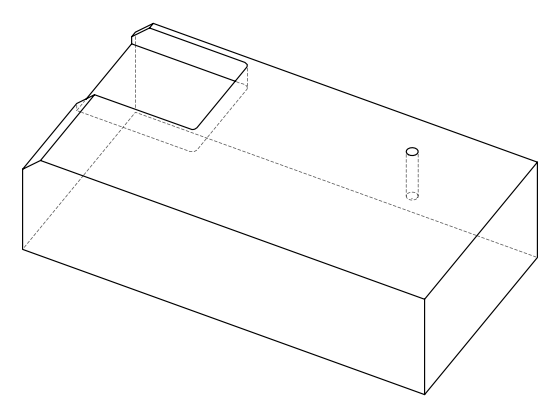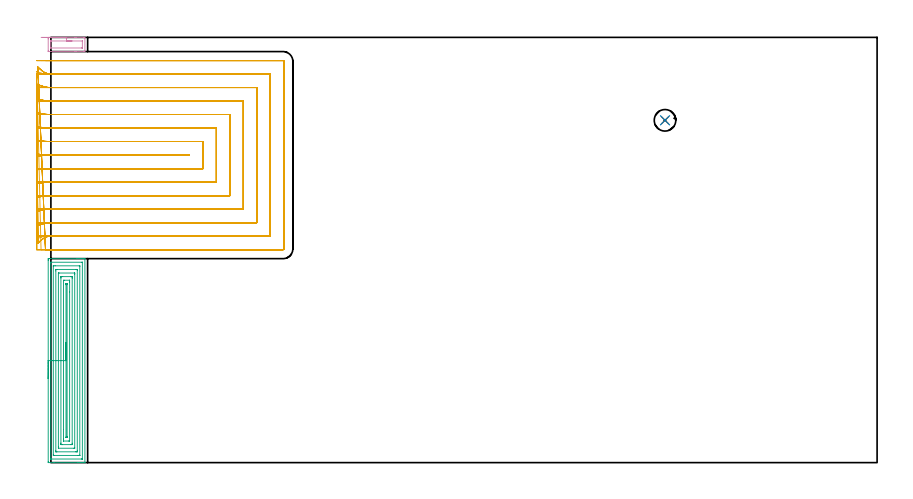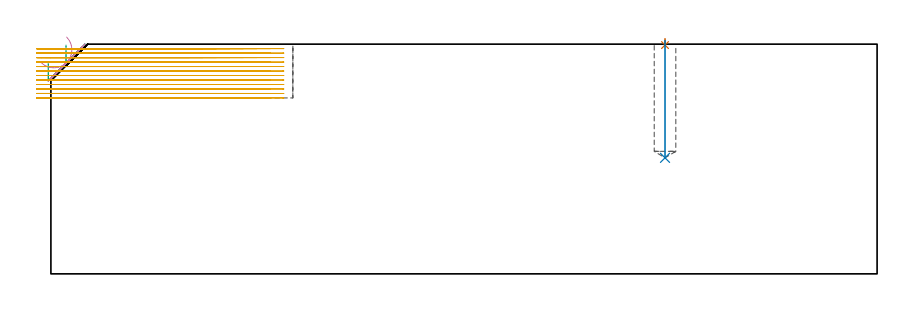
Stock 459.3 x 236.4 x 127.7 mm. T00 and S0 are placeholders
(PLAN: 5 operations, 3 tool changes, 79.6 min)
(1 SPOT_DRILL | STEP1POCKET | NXT0321_9005460120000 | 0.03 min | 3 mm3)
(2 DRILL_BLIND_HOLE_INTO_CENTER | STEP1POCKET | UGT0301_515 | 0.26 min | 6844 mm3)
(3 AREA_MILL | FG_CHAMFER_SURFACE | UGT0205_001 | 7.49 min | 25246 mm3)
(4 AREA_MILL_1 | FG_CHAMFER_SURFACE_1 | UGT0205_001 | 0.66 min | 3291 mm3)
(5 MILL_SLOT | SLOT_PARTIAL_RECTANGULAR | NXT0201_013 | Follow Part, ap 2.5, ae 75% | 71.16 min | 459212 mm3)
(TOOL NXT0321_9005460120000 | NC Spot Drill, 142deg, 12mm, Carbide, Uncoated | D12 PA142 FL30 Z2)
(TOOL UGT0301_515 | Carbide Drill 12.0 mm | D12 PA118 FL101 Z2)
(TOOL UGT0205_001 | Chamfer Mill 20 x 3 x 45 deg. | D20 FL50 Z2)
(TOOL NXT0201_013 | ENDMILL 10mm | D10 FL30 Z4)
(OP 1 SPOT_DRILL)
G17 G21 G94 G90
T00 M6
G54
G17 G0 G90 X341.4 Y190.3 S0 M3
G43 Z137.7 H0
G94 G81 G98 Z127.184 F250. R130.7
G80
M5
M2
(OP 2 DRILL_BLIND_HOLE_INTO_CENTER)
G17 G21 G94 G90
T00 M6
G54
G17 G0 G90 X341.4 Y190.3 S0 M3
G43 Z137.7 H0
G94 G81 G98 Z64.5 F250. R129.7
G80
M5
M2
(OP 3 AREA_MILL)
G17 G21 G94 G90
T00 M6
G54
G17 G0 G90 X-1.5 Y46.7 S1061 M3
G43 Z137.7 H0
Z117.3
G94 G1 Y46.738 Z116.428 F250.
Y46.852 Z115.564
Y47.041 Z114.712
Y47.303 Z113.88
Y47.637 Z113.074
Y48.04 Z112.3
Y48.508 Z111.564
Y49.04 Z110.872
Y49.629 Z110.229
Y50.272 Z109.64
Y50.964 Z109.108
Y51.7 Z108.64
Y52.474 Z108.237
Y53.28 Z107.903
Y54.112 Z107.641
Y54.964 Z107.452
Y55.828 Z107.338
Y56.7 Z107.3
Y112.412
X-1.499 Y112.818 Z107.301
X-1.494 Y113.297 Z107.303
X-1.491 Y113.391 Z107.306
X-1.019 Y113.396 Z107.778
X-0.442 Y113.4 Z108.355
X14.308 Z123.103
X14.885 Z123.679
X15.498 Z124.295
X15.768 Z124.565
X16.381 Z125.178
X16.652 Z125.448
X17.193 Z125.992
X17.536 Z126.335
X18.419 Z127.218
X18.606 Z127.405
X18.889 Y113.393 Z127.68
X18.897 Y113.391 Z127.688
X18.9 Y113.263 Z127.7
Y0.136
X18.897 Y0.009 Z127.688
X18.889 Y0.007 Z127.68
X18.605 Y0. Z127.404
X17.878 Z126.677
X17.193 Z125.993
X16.652 Z125.448
X16.381 Z125.178
X15.768 Z124.565
X15.498 Z124.295
X14.885 Z123.679
X1.769 Z110.566
X-1.233 Z107.564
X-1.327 Y0.002 Z107.47
X-1.492 Y0.01 Z107.305
X-1.499 Y0.175 Z107.299
X-1.5 Y0.582 Z107.3
Y56.7
X-0.086 Z108.714
X-0.085 Y111.037 Z108.715
X-0.082 Y111.247 Z108.718
X-0.079 Y111.35 Z108.721
X-0.071 Y111.39 Z108.729
X0.027 Y111.393 Z108.827
X0.389 Y111.399 Z109.189
X17.175 Y111.4 Z125.975
X17.377 Y111.397 Z126.177
X17.464 Y111.392 Z126.264
X17.477 Y111.39 Z126.277
X17.48 Y111.38 Z126.28
X17.483 Y111.34 Z126.283
X17.485 Y111.255 Z126.285
Y2.363
X17.482 Y2.153 Z126.282
X17.479 Y2.05 Z126.279
X17.47 Y2.01 Z126.27
X17.373 Y2.007 Z126.173
X17.011 Y2.001 Z125.811
X0.225 Y2. Z109.025
X0.023 Y2.003 Z108.823
X-0.064 Y2.007 Z108.736
X-0.077 Y2.01 Z108.723
X-0.08 Y2.02 Z108.72
X-0.083 Y2.06 Z108.717
X-0.085 Y2.145 Z108.715
X-0.086 Y56.7 Z108.714
X1.328 Z110.128
X1.329 Y109.255 Z110.129
X1.33 Y109.331 Z110.13
X1.332 Y109.369 Z110.132
X1.334 Y109.382 Z110.134
X1.346 Y109.39 Z110.146
X1.49 Y109.398 Z110.29
X1.632 Y109.399 Z110.432
X2.371 Y109.4 Z111.171
X15.768 Y109.399 Z124.568
X15.912 Y109.397 Z124.712
X16.007 Y109.391 Z124.807
X16.065 Y109.385 Z124.865
X16.067 Y109.356 Z124.867
X16.069 Y109.255 Z124.869
X16.071 Y108.95 Z124.871
Y4.145
X16.07 Y4.069 Z124.87
X16.068 Y4.031 Z124.868
X16.065 Y4.018 Z124.865
X16.054 Y4.01 Z124.854
X15.91 Y4.002 Z124.71
X15.768 Y4.001 Z124.568
X15.029 Y4. Z123.829
X1.632 Y4.001 Z110.432
X1.488 Y4.003 Z110.288
X1.392 Y4.009 Z110.192
X1.335 Y4.015 Z110.135
X1.333 Y4.044 Z110.133
X1.331 Y4.145 Z110.131
X1.329 Y4.45 Z110.129
X1.328 Y56.7 Z110.128
X2.743 Z111.543
Y106.583
X2.744 Y107.243 Z111.544
X2.747 Y107.338 Z111.547
X2.749 Y107.387 Z111.549
X2.791 Y107.39 Z111.591
X2.993 Y107.396 Z111.793
X3.399 Y107.4 Z112.199
X3.472 Z112.272
X14.074 Z122.874
X14.428 Y107.397 Z123.228
X14.604 Y107.393 Z123.404
X14.644 Y107.39 Z123.444
X14.65 Y107.366 Z123.45
X14.653 Y107.312 Z123.453
X14.657 Y106.813 Z123.457
Y6.817
X14.656 Y6.157 Z123.456
X14.653 Y6.062 Z123.453
X14.651 Y6.013 Z123.451
X14.609 Y6.01 Z123.409
X14.407 Y6.004 Z123.207
X14.001 Y6. Z122.801
X13.928 Z122.728
X3.326 Z112.126
X2.972 Y6.003 Z111.772
X2.796 Y6.007 Z111.596
X2.756 Y6.01 Z111.556
X2.75 Y6.034 Z111.55
X2.747 Y6.088 Z111.547
X2.743 Y6.587 Z111.543
Y56.7
X4.157 Z112.957
X4.158 Y105.054 Z112.958
X4.161 Y105.307 Z112.961
X4.164 Y105.375 Z112.964
X4.174 Y105.39 Z112.974
X4.208 Y105.394 Z113.008
X4.282 Y105.398 Z113.082
X4.572 Y105.4 Z113.372
X13.118 Y105.399 Z121.918
X13.203 Y105.398 Z122.003
X13.227 Y105.395 Z122.027
X13.234 Y105.392 Z122.034
X13.237 Y105.348 Z122.037
X13.241 Y105.18 Z122.041
X13.243 Y104.928 Z122.043
Y104.801
X13.242 Y8.346 Z122.042
X13.238 Y8.094 Z122.038
X13.236 Y8.025 Z122.036
X13.226 Y8.01 Z122.026
X13.192 Y8.006 Z121.992
X13.118 Y8.002 Z121.918
X12.828 Y8. Z121.628
X4.282 Y8.001 Z113.082
X4.197 Y8.002 Z112.997
X4.173 Y8.005 Z112.973
X4.166 Y8.008 Z112.966
X4.163 Y8.052 Z112.963
X4.159 Y8.22 Z112.959
X4.157 Y8.725 Z112.957
Y56.7
X5.571 Z114.371
Y102.611
X5.573 Y103.02 Z114.373
X5.575 Y103.261 Z114.375
X5.578 Y103.373 Z114.378
X5.681 Y103.391 Z114.481
X6.049 Y103.396 Z114.849
X6.556 Y103.4 Z115.356
X10.974 Z119.774
X11.351 Y103.396 Z120.151
X11.728 Y103.39 Z120.528
X11.822 Y103.385 Z120.622
X11.825 Y103.309 Z120.625
X11.828 Y103.18 Z120.628
X11.829 Y103.02 Z120.629
Y102.538
Y10.789
X11.827 Y10.38 Z120.627
X11.825 Y10.139 Z120.625
X11.822 Y10.027 Z120.622
X11.719 Y10.009 Z120.519
X11.351 Y10.004 Z120.151
X10.844 Y10. Z119.644
X6.426 Z115.226
X6.049 Y10.003 Z114.849
X5.672 Y10.01 Z114.472
X5.578 Y10.015 Z114.378
X5.575 Y10.091 Z114.375
X5.572 Y10.22 Z114.372
X5.571 Y10.38 Z114.371
Y10.862
Y56.7
X6.985 Z115.785
X6.986 Y101.238 Z115.786
X6.989 Y101.342 Z115.789
X6.992 Y101.385 Z115.792
X7.175 Y101.392 Z115.975
X7.496 Y101.399 Z116.296
X10.368 Z119.168
X10.378 Y101.398 Z119.178
X10.404 Y101.391 Z119.204
X10.412 Y101.293 Z119.212
X10.414 Y101.238 Z119.214
X10.415 Y100.4 Z119.215
Y94.889
X10.414 Y12.162 Z119.214
X10.411 Y12.058 Z119.211
X10.408 Y12.015 Z119.208
X10.225 Y12.008 Z119.025
X9.904 Y12.001 Z118.704
X7.032 Z115.832
X7.022 Y12.002 Z115.822
X6.996 Y12.009 Z115.796
X6.988 Y12.106 Z115.788
X6.986 Y12.162 Z115.786
X6.985 Y13. Z115.785
Y18.462
Y56.7
X8.4 Z117.2
Y98.868
X8.403 Y99.172 Z117.203
X8.406 Y99.372 Z117.206
X8.409 Y99.392 Z117.209
X8.417 Y99.394 Z117.217
X8.442 Y99.397 Z117.242
X8.493 Y99.399 Z117.293
X8.7 Y99.4 Z117.5
X8.756 Z117.556
X8.907 Y99.397 Z117.707
X8.982 Y99.392 Z117.782
X8.994 Y99.389 Z117.794
X8.997 Y99.381 Z117.797
X8.999 Y99.36 Z117.799
X9. Y99.308 Z117.8
Y99.154
Y14.532
X8.997 Y14.228 Z117.797
X8.993 Y14.028 Z117.793
X8.991 Y14.008 Z117.791
X8.983 Y14.006 Z117.783
X8.958 Y14.002 Z117.758
X8.907 Y14.001 Z117.707
X8.7 Y14. Z117.5
X8.644 Z117.444
X8.493 Y14.003 Z117.293
X8.418 Y14.008 Z117.218
X8.406 Y14.011 Z117.206
X8.403 Y14.019 Z117.203
X8.401 Y14.04 Z117.201
X8.4 Y14.092 Z117.2
Y14.246
Y56.7
Y57.572 Z117.238
Y58.436 Z117.351
Y59.288 Z117.54
Y60.12 Z117.803
Y60.926 Z118.136
Y61.7 Z118.539
Y62.436 Z119.008
Y63.128 Z119.539
Y63.771 Z120.128
Y64.36 Z120.772
Y64.892 Z121.464
Y65.36 Z122.2
Y65.763 Z122.973
Y66.097 Z123.779
Y66.359 Z124.611
Y66.548 Z125.463
Y66.662 Z126.328
Y66.7 Z127.2
G0 Z137.7
M5
M2
(OP 4 AREA_MILL_1)
G17 G21 G94 G90
T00 M6
G54
G17 G0 G90 X-5.442 Y236.4 S1061 M3
G43 Z137.7 H0
Z117.495
G94 G1 X-4.799 Z116.906 F250.
X-4.107 Z116.375
X-3.371 Z115.906
X-2.597 Z115.503
X-1.791 Z115.169
X-0.959 Z114.907
X-0.108 Z114.718
X0.757 Z114.604
X1.629 Z114.566
X2.5 Z114.604
X3.365 Z114.718
X4.217 Z114.907
X5.049 Z115.169
X5.855 Z115.503
X6.629 Z115.906
X7.365 Z116.375
X8.057 Z116.906
X8.7 Z117.495
X13.118 Z121.911
X13.982 Z122.782
X18.43 Z127.23
X18.893 Y236.39 Z127.693
X18.9 Y235.969 Z127.7
Y228.93
X18.893 Y228.51 Z127.693
X18.43 Y228.5 Z127.23
X13.982 Z122.782
X13.118 Z121.911
X-1.232 Z107.563
X-1.474 Y228.504 Z107.321
X-1.491 Y228.51 Z107.304
X-1.498 Y228.527 Z107.298
X-1.5 Y228.93 Z107.3
Y235.569
X-1.497 Y235.97 Z107.303
X-1.491 Y236.394 Z107.305
X-1.448 Y236.397 Z107.347
X-1.019 Y236.4 Z107.776
X8.7 Z117.495
X8.698 Y235.972 Z117.498
Y235.97
X8.7 Y234.4 Z117.5
X17.426 Y234.399 Z126.226
X17.441 Y234.396 Z126.241
X17.479 Y234.38 Z126.279
X17.485 Y234.26 Z126.285
Y230.586
X17.483 Y230.535 Z126.283
X17.48 Y230.518 Z126.28
X17.415 Y230.51 Z126.215
X17.034 Y230.501 Z125.834
X-0.026 Z108.774
X-0.041 Y230.504 Z108.759
X-0.079 Y230.52 Z108.721
X-0.085 Y230.64 Z108.715
Y234.314
X-0.083 Y234.365 Z108.717
X-0.08 Y234.382 Z108.72
X-0.015 Y234.39 Z108.785
X0.366 Y234.399 Z109.166
X8.7 Y234.4 Z117.5
X9.289 Z118.143
X9.82 Z118.835
X10.289 Z119.571
X10.692 Z120.345
X11.026 Z121.151
X11.288 Z121.983
X11.477 Z122.835
X11.591 Z123.7
X11.629 Z124.571
X11.591 Z125.443
X11.477 Z126.308
X11.288 Z127.159
X11.026 Z127.991
X10.692 Z128.797
X10.289 Z129.571
X9.82 Z130.307
X9.289 Z130.999
X8.7 Z131.642
G0 Z137.7
M5
M2
(OP 5 MILL_SLOT)
G17 G21 G94 G90
T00 M6
G54
G17 G0 G90 X-7.986 Y170.378 S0 M3
G43 Z137.7 H0
Z125.208
G94 G1 X-5. Y170.663 F250.
G2 X-0.014 Y170.9 R52.5 F500.
G1 X77.
Y171.
X-0.017
G2 X-5. Y171.237 R52.5
G1 X-7.986 Y171.522 F250.
X-7.982 Y162.791
X-5. Y163.123
G2 X-0.014 Y163.4 R45. F500.
G1 X84.5
Y178.5
X-0.017
G2 X-5. Y178.777 R45.
G1 X-7.982 Y179.109 F250.
X-7.973 Y155.168
X-5. Y155.567
G2 X-0.014 Y155.9 R37.5 F500.
G1 X92.
Y186.
X-0.017
G2 X-5. Y186.333 R37.5
G1 X-7.973 Y186.731 F250.
X-7.958 Y147.484
X-5. Y147.983
G2 X-0.014 Y148.4 R30. F500.
G1 X99.5
Y193.5
X-0.017
G2 X-5. Y193.917 R30.
G1 X-7.958 Y194.415 F250.
X-7.925 Y139.676
X-5. Y140.341
G2 X-0.014 Y140.9 R22.5 F500.
G1 X107.
Y201.
X-0.017
G2 X-5. Y201.559 R22.5
G1 X-7.926 Y202.223 F250.
X-7.829 Y131.55
X-5. Y132.547
G2 X-0.014 Y133.4 R15. F500.
G1 X114.5
Y208.5
X-0.017
G2 X-5. Y209.352 R15.
G1 X-7.83 Y210.348 F250.
X-7.241 Y122.009
X-5. Y124.003
G2 X-0.014 Y125.9 R7.5 F500.
G1 X122.
Y216.
X-0.017
G2 X-5. Y217.894 R7.5
G1 X-7.242 Y219.888 F250.
X-3.014 Y118.4 F500.
X-0.014 F250.
X129.1 F500.
G3 X129.5 Y118.8 R0.4
G1 Y223.1
G3 X129.1 Y223.5 R0.4
G1 X-0.017
X-3.017 F250.
G0 Z137.7
X-7.986 Y170.378
Z122.717
G1 X-5. Y170.663
G2 X-0.014 Y170.9 R52.5 F500.
G1 X77.
Y171.
X-0.017
G2 X-5. Y171.237 R52.5
G1 X-7.986 Y171.522 F250.
X-7.982 Y162.791
X-5. Y163.123
G2 X-0.014 Y163.4 R45. F500.
G1 X84.5
Y178.5
X-0.017
G2 X-5. Y178.777 R45.
G1 X-7.982 Y179.109 F250.
X-7.973 Y155.168
X-5. Y155.567
G2 X-0.014 Y155.9 R37.5 F500.
G1 X92.
Y186.
X-0.017
G2 X-5. Y186.333 R37.5
G1 X-7.973 Y186.731 F250.
X-7.958 Y147.484
X-5. Y147.983
G2 X-0.014 Y148.4 R30. F500.
G1 X99.5
Y193.5
X-0.017
G2 X-5. Y193.917 R30.
G1 X-7.958 Y194.415 F250.
X-7.925 Y139.676
X-5. Y140.341
G2 X-0.014 Y140.9 R22.5 F500.
G1 X107.
Y201.
X-0.017
G2 X-5. Y201.559 R22.5
G1 X-7.926 Y202.223 F250.
X-7.829 Y131.55
X-5. Y132.547
G2 X-0.014 Y133.4 R15. F500.
G1 X114.5
Y208.5
X-0.017
G2 X-5. Y209.352 R15.
G1 X-7.83 Y210.348 F250.
X-7.241 Y122.009
X-5. Y124.003
G2 X-0.014 Y125.9 R7.5 F500.
G1 X122.
Y216.
X-0.017
G2 X-5. Y217.894 R7.5
G1 X-7.242 Y219.888 F250.
X-3.014 Y118.4 F500.
X-0.014 F250.
X129.1 F500.
G3 X129.5 Y118.8 R0.4
G1 Y223.1
G3 X129.1 Y223.5 R0.4
G1 X-0.017
X-3.017 F250.
G0 Z137.7
X-7.986 Y170.378
Z120.225
G1 X-5. Y170.663
G2 X-0.014 Y170.9 R52.5 F500.
G1 X77.
Y171.
X-0.017
G2 X-5. Y171.237 R52.5
G1 X-7.986 Y171.522 F250.
X-7.982 Y162.791
X-5. Y163.123
G2 X-0.014 Y163.4 R45. F500.
G1 X84.5
Y178.5
X-0.017
G2 X-5. Y178.777 R45.
G1 X-7.982 Y179.109 F250.
X-7.973 Y155.168
X-5. Y155.567
G2 X-0.014 Y155.9 R37.5 F500.
G1 X92.
Y186.
X-0.017
G2 X-5. Y186.333 R37.5
G1 X-7.973 Y186.731 F250.
X-7.958 Y147.484
X-5. Y147.983
G2 X-0.014 Y148.4 R30. F500.
G1 X99.5
Y193.5
X-0.017
G2 X-5. Y193.917 R30.
G1 X-7.958 Y194.415 F250.
X-7.925 Y139.676
X-5. Y140.341
G2 X-0.014 Y140.9 R22.5 F500.
G1 X107.
Y201.
X-0.017
G2 X-5. Y201.559 R22.5
G1 X-7.926 Y202.223 F250.
X-7.829 Y131.55
X-5. Y132.547
G2 X-0.014 Y133.4 R15. F500.
G1 X114.5
Y208.5
X-0.017
G2 X-5. Y209.352 R15.
G1 X-7.83 Y210.348 F250.
X-7.241 Y122.009
X-5. Y124.003
G2 X-0.014 Y125.9 R7.5 F500.
G1 X122.
Y216.
X-0.017
G2 X-5. Y217.894 R7.5
G1 X-7.242 Y219.888 F250.
X-3.014 Y118.4 F500.
X-0.014 F250.
X129.1 F500.
G3 X129.5 Y118.8 R0.4
G1 Y223.1
G3 X129.1 Y223.5 R0.4
G1 X-0.017
X-3.017 F250.
G0 Z137.7
X-7.986 Y170.378
Z117.733
G1 X-5. Y170.663
G2 X-0.014 Y170.9 R52.5 F500.
G1 X77.
Y171.
X-0.017
G2 X-5. Y171.237 R52.5
G1 X-7.986 Y171.522 F250.
X-7.982 Y162.791
X-5. Y163.123
G2 X-0.014 Y163.4 R45. F500.
G1 X84.5
Y178.5
X-0.017
G2 X-5. Y178.777 R45.
G1 X-7.982 Y179.109 F250.
X-7.973 Y155.168
X-5. Y155.567
G2 X-0.014 Y155.9 R37.5 F500.
G1 X92.
Y186.
X-0.017
G2 X-5. Y186.333 R37.5
G1 X-7.973 Y186.731 F250.
X-7.958 Y147.484
X-5. Y147.983
G2 X-0.014 Y148.4 R30. F500.
G1 X99.5
Y193.5
X-0.017
G2 X-5. Y193.917 R30.
G1 X-7.958 Y194.415 F250.
X-7.925 Y139.676
X-5. Y140.341
G2 X-0.014 Y140.9 R22.5 F500.
G1 X107.
Y201.
X-0.017
G2 X-5. Y201.559 R22.5
G1 X-7.926 Y202.223 F250.
X-7.829 Y131.55
X-5. Y132.547
G2 X-0.014 Y133.4 R15. F500.
G1 X114.5
Y208.5
X-0.017
G2 X-5. Y209.352 R15.
G1 X-7.83 Y210.348 F250.
X-7.241 Y122.009
X-5. Y124.003
G2 X-0.014 Y125.9 R7.5 F500.
G1 X122.
Y216.
X-0.017
G2 X-5. Y217.894 R7.5
G1 X-7.242 Y219.888 F250.
X-3.014 Y118.4 F500.
X-0.014 F250.
X129.1 F500.
G3 X129.5 Y118.8 R0.4
G1 Y223.1
G3 X129.1 Y223.5 R0.4
G1 X-0.017
X-3.017 F250.
G0 Z137.7
X-7.997 Y170.695
Z115.242
G1 X-5. Y170.839
G2 X-2.479 Y170.9 R52.5 F500.
G1 X77.
Y171.
X-2.48
G2 X-5. Y171.061 R52.5
G1 X-7.997 Y171.205 F250.
X-7.995 Y163.161
X-5. Y163.329
G2 X-2.479 Y163.4 R45. F500.
G1 X84.5
Y178.5
X-2.48
G2 X-5. Y178.571 R45.
G1 X-7.995 Y178.739 F250.
X-7.993 Y155.613
X-5. Y155.815
G2 X-2.479 Y155.9 R37.5 F500.
G1 X92.
Y186.
X-2.48
G2 X-5. Y186.085 R37.5
G1 X-7.993 Y186.286 F250.
X-7.989 Y148.042
X-5. Y148.294
G2 X-2.479 Y148.4 R30. F500.
G1 X99.5
Y193.5
X-2.48
G2 X-5. Y193.606 R30.
G1 X-7.989 Y193.858 F250.
X-7.981 Y140.422
X-5. Y140.758
G2 X-2.479 Y140.9 R22.5 F500.
G1 X107.
Y201.
X-2.48
G2 X-5. Y201.142 R22.5
G1 X-7.981 Y201.478 F250.
X-7.957 Y132.682
X-5. Y133.187
G2 X-2.479 Y133.4 R15. F500.
G1 X114.5
Y208.5
X-2.48
G2 X-5. Y208.713 R15.
G1 X-7.957 Y209.217 F250.
X-7.825 Y124.455
X-5. Y125.464
G2 X-2.479 Y125.9 R7.5 F500.
G1 X122.
Y216.
X-2.48
G2 X-5. Y216.436 R7.5
G1 X-7.826 Y217.444 F250.
X-5.479 Y118.4
X-2.479
X129.1 F500.
G3 X129.5 Y118.8 R0.4
G1 Y223.1
G3 X129.1 Y223.5 R0.4
G1 X-2.48
X-5.48 F250.
G0 X-8. Y170.88 Z112.75
G1 X-5. Y170.899
G2 X-4.675 Y170.9 R52.5 F500.
G1 X77.
Y171.
X-4.658
G2 X-5. Y171.001 R52.5
G1 X-8. Y171.021 F250.
Y163.377
X-5. Y163.399
G2 X-4.675 Y163.4 R45. F500.
G1 X84.5
Y178.5
X-4.658
G2 X-5. Y178.501 R45.
G1 X-8. Y178.524 F250.
Y155.873
X-5. Y155.899
G2 X-4.675 Y155.9 R37.5 F500.
G1 X92.
Y186.
X-4.658
G2 X-5. Y186.002 R37.5
G1 X-8. Y186.029 F250.
Y148.366
X-5. Y148.398
G2 X-4.675 Y148.4 R30. F500.
G1 X99.5
Y193.5
X-4.658
G2 X-5. Y193.502 R30.
G1 X-8. Y193.536 F250.
Y140.854
X-5. Y140.898
G2 X-4.675 Y140.9 R22.5 F500.
G1 X107.
Y201.
X-4.658
G2 X-5. Y201.003 R22.5
G1 X-8. Y201.048 F250.
X-7.999 Y133.331
X-5. Y133.396
G2 X-4.675 Y133.4 R15. F500.
G1 X114.5
Y208.5
X-4.658
G2 X-5. Y208.504 R15.
G1 X-7.999 Y208.572 F250.
X-7.997 Y125.763
X-5. Y125.893
G2 X-4.675 Y125.9 R7.5 F500.
G1 X122.
Y216.
X-4.658
G2 X-5. Y216.008 R7.5
G1 X-7.997 Y216.145 F250.
X-7.675 Y118.4
X-4.675
X129.1 F500.
G3 X129.5 Y118.8 R0.4
G1 Y223.1
G3 X129.1 Y223.5 R0.4
G1 X-4.658
X-7.658 F250.
G0 X-8. Y170.9 Z110.258
G1 X-5.
X77. F500.
Y171.
X-5.
X-8. F250.
Y163.4
X-5.
X84.5 F500.
Y178.5
X-5.
X-8. F250.
Y155.9
X-5.
X92. F500.
Y186.
X-5.
X-8. F250.
Y148.4
X-5.
X99.5 F500.
Y193.5
X-5.
X-8. F250.
Y140.9
X-5.
X107. F500.
Y201.
X-5.
X-8. F250.
Y133.4
X-5.
X114.5 F500.
Y208.5
X-5.
X-8. F250.
Y125.9
X-5.
X122. F500.
Y216.
X-5.
X-8. F250.
Y118.4
X-5.
X129.1 F500.
G3 X129.5 Y118.8 R0.4
G1 Y223.1
G3 X129.1 Y223.5 R0.4
G1 X-5.
X-8. F250.
G0 Y170.9 Z107.767
G1 X-5.
X77. F500.
Y171.
X-5.
X-8. F250.
Y163.4
X-5.
X84.5 F500.
Y178.5
X-5.
X-8. F250.
Y155.9
X-5.
X92. F500.
Y186.
X-5.
X-8. F250.
Y148.4
X-5.
X99.5 F500.
Y193.5
X-5.
X-8. F250.
Y140.9
X-5.
X107. F500.
Y201.
X-5.
X-8. F250.
Y133.4
X-5.
X114.5 F500.
Y208.5
X-5.
X-8. F250.
Y125.9
X-5.
X122. F500.
Y216.
X-5.
X-8. F250.
Y118.4
X-5.
X129.1 F500.
G3 X129.5 Y118.8 R0.4
G1 Y223.1
G3 X129.1 Y223.5 R0.4
G1 X-5.
X-8. F250.
G0 Y170.9 Z105.275
G1 X-5.
X77. F500.
Y171.
X-5.
X-8. F250.
Y163.4
X-5.
X84.5 F500.
Y178.5
X-5.
X-8. F250.
Y155.9
X-5.
X92. F500.
Y186.
X-5.
X-8. F250.
Y148.4
X-5.
X99.5 F500.
Y193.5
X-5.
X-8. F250.
Y140.9
X-5.
X107. F500.
Y201.
X-5.
X-8. F250.
Y133.4
X-5.
X114.5 F500.
Y208.5
X-5.
X-8. F250.
Y125.9
X-5.
X122. F500.
Y216.
X-5.
X-8. F250.
Y118.4
X-5.
X129.1 F500.
G3 X129.5 Y118.8 R0.4
G1 Y223.1
G3 X129.1 Y223.5 R0.4
G1 X-5.
X-8. F250.
G0 Y170.9 Z102.783
G1 X-5.
X77. F500.
Y171.
X-5.
X-8. F250.
Y163.4
X-5.
X84.5 F500.
Y178.5
X-5.
X-8. F250.
Y155.9
X-5.
X92. F500.
Y186.
X-5.
X-8. F250.
Y148.4
X-5.
X99.5 F500.
Y193.5
X-5.
X-8. F250.
Y140.9
X-5.
X107. F500.
Y201.
X-5.
X-8. F250.
Y133.4
X-5.
X114.5 F500.
Y208.5
X-5.
X-8. F250.
Y125.9
X-5.
X122. F500.
Y216.
X-5.
X-8. F250.
Y118.4
X-5.
X129.1 F500.
G3 X129.5 Y118.8 R0.4
G1 Y223.1
G3 X129.1 Y223.5 R0.4
G1 X-5.
X-8. F250.
G0 Y170.9 Z100.292
G1 X-5.
X77. F500.
Y171.
X-5.
X-8. F250.
Y163.4
X-5.
X84.5 F500.
Y178.5
X-5.
X-8. F250.
Y155.9
X-5.
X92. F500.
Y186.
X-5.
X-8. F250.
Y148.4
X-5.
X99.5 F500.
Y193.5
X-5.
X-8. F250.
Y140.9
X-5.
X107. F500.
Y201.
X-5.
X-8. F250.
Y133.4
X-5.
X114.5 F500.
Y208.5
X-5.
X-8. F250.
Y125.9
X-5.
X122. F500.
Y216.
X-5.
X-8. F250.
Y118.4
X-5.
X129.1 F500.
G3 X129.5 Y118.8 R0.4
G1 Y223.1
G3 X129.1 Y223.5 R0.4
G1 X-5.
X-8. F250.
G0 Y170.9 Z97.8
G1 X-5.
X77. F500.
Y171.
X-5.
X-8. F250.
Y163.4
X-5.
X84.5 F500.
Y178.5
X-5.
X-8. F250.
Y155.9
X-5.
X92. F500.
Y186.
X-5.
X-8. F250.
Y148.4
X-5.
X99.5 F500.
Y193.5
X-5.
X-8. F250.
Y140.9
X-5.
X107. F500.
Y201.
X-5.
X-8. F250.
Y133.4
X-5.
X114.5 F500.
Y208.5
X-5.
X-8. F250.
Y125.9
X-5.
X122. F500.
Y216.
X-5.
X-8. F250.
Y118.4
X-5.
X129.1 F500.
G3 X129.5 Y118.8 R0.4
G1 Y223.1
G3 X129.1 Y223.5 R0.4
G1 X-5.
X-8. F250.
G0 Z137.7
M5
M2
